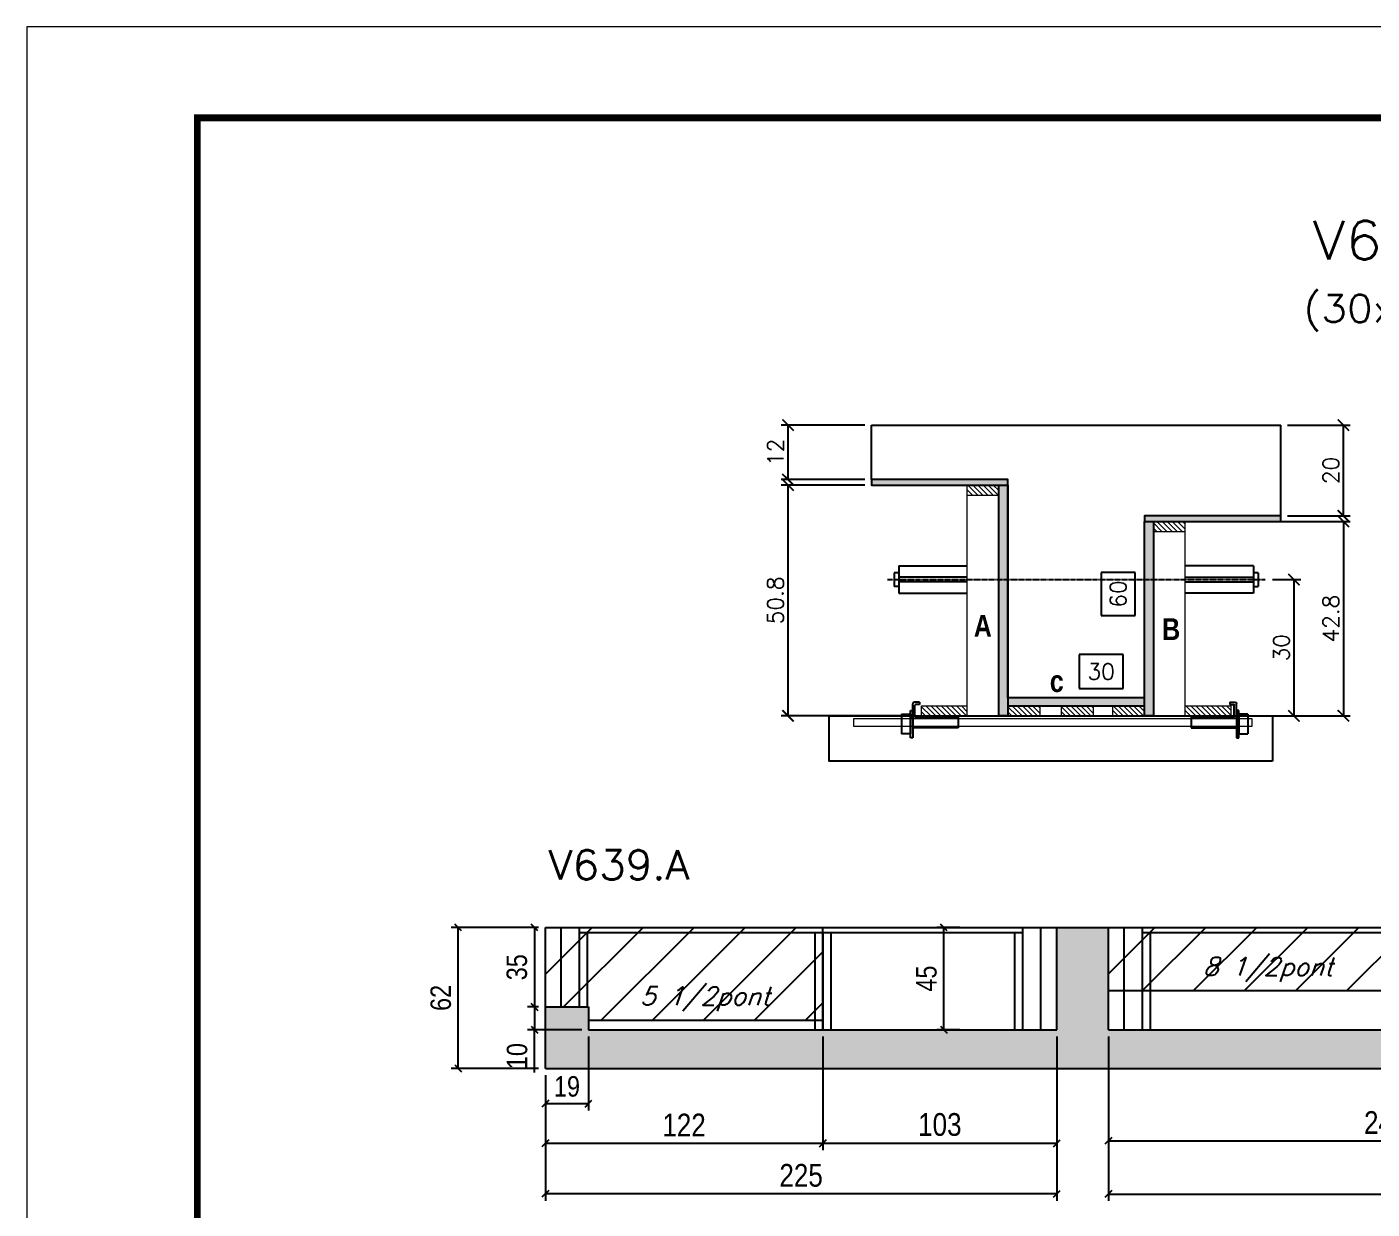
# Model space of a CAD drawing. Extents: x -20960 to -5926, y -2106 to 21915.
# Drawn here: x -10622 to -10030, y 9909 to 10430 of the extents above; entities that cross this region are included whole.
import ezdxf
from ezdxf.enums import TextEntityAlignment as Align

# ---------------------------------------------------------------- set-up
doc = ezdxf.new("R2010")
doc.units = 0
doc.linetypes.add('DASHED', pattern=[0.75, 0.5, -0.25])
doc.linetypes.add('HIDDEN', pattern=[0.375, 0.25, -0.125])
doc.layers.add('00 - FELIPE', color=2, linetype='Continuous', plot=False)
for name, color, linetype in [('barrote', 251, 'Continuous'), ('COTA', 241, 'Continuous'), ('Cota Seção (2x)', 4, 'Continuous'), ('detalhes', 4, 'Continuous'), ('Painéis', 200, 'Continuous'), ('presilha', 1, 'Continuous'), ('Reaproveitamento', 251, 'Continuous'), ('SARR_2.2x7', 40, 'Continuous'), ('SARR_3.5x7', 81, 'Continuous'), ('TENSOR', 3, 'Continuous'), ('texto', 7, 'Continuous'), ('Texto de Titulo', 7, 'Continuous'), ('Texto Qtd Sarr', 242, 'Continuous')]:
    doc.layers.add(name, color=color, linetype=linetype)
for name, color, linetype, lineweight in [('CONCRETO', 251, 'Continuous', 25), ('Folhas', 255, 'Continuous', 9), ('Hachura', 251, 'Continuous', 9), ('Madeira', 126, 'Continuous', 18), ('SARRAFO DE PRESSAO', 251, 'DASHED', 9), ('SCO-___-LAJ', 2, 'Continuous', 0), ('Texto Seção', 7, 'Continuous', 15)]:
    doc.layers.add(name, color=color, linetype=linetype, lineweight=lineweight)
doc.styles.add('COTA TECNICA', font='techl___.ttf', dxfattribs={"height": 10})
doc.styles.add('COTA TECNICA-50', font='techl___.ttf', dxfattribs={"height": 9})
doc.styles.add('REGUA-120', font='ROMANS.shx', dxfattribs={"height": 15})
doc.styles.add('Romans', font='romans.shx')
doc.styles.add('TECNICA', font='techb___.ttf', dxfattribs={"height": 10})
doc.dimstyles.new('COTA PAINEL-50', dxfattribs={"dimtxt": 9, "dimasz": 3, "dimexe": 3, "dimexo": 3, "dimgap": 3, "dimtad": 1, "dimdec": 1, "dimzin": 12, "dimdsep": 46, "dimtxsty": 'COTA TECNICA-50', "dimblk1": 'OBLIQUE', "dimblk2": 'OBLIQUE', "dimsah": 1, "dimcen": 0.9, "dimclrd": 4, "dimclre": 4, "dimclrt": 240, "dimadec": 1, "dimazin": 3, "dimtfac": 1, "dimtdec": 1, "dimtmove": 0, "dimatfit": 3, "dimfxl": 1, "dimtolj": 1, "dimtzin": 12, "dimarcsym": 0})
doc.dimstyles.new('Cota Seção (2x)', dxfattribs={"dimtxt": 7, "dimasz": 5, "dimexe": 3, "dimexo": 3, "dimgap": 2, "dimtad": 3, "dimdec": 1, "dimlfac": 0.5, "dimzin": 12, "dimdsep": 46, "dimtxsty": 'Romans', "dimblk": 'ARCHTICK', "dimcen": 0, "dimclrd": 4, "dimclre": 4, "dimclrt": 1, "dimadec": 1, "dimazin": 3, "dimtfac": 1, "dimtdec": 1, "dimtmove": 0, "dimatfit": 3, "dimldrblk": 'OBLIQUE', "dimfxl": 1, "dimtolj": 1, "dimtzin": 12, "dimarcsym": 0})
doc.dimstyles.new('Cota Seção interna', dxfattribs={"dimtxt": 7, "dimasz": 6, "dimexe": 0.18, "dimexo": 2, "dimgap": -4, "dimtad": 3, "dimdec": 1, "dimlfac": 0.5, "dimzin": 12, "dimdsep": 46, "dimtxsty": 'Romans', "dimblk": 'ARCHTICK', "dimcen": 0.09, "dimse1": 1, "dimse2": 1, "dimsd1": 1, "dimsd2": 1, "dimclrd": 180, "dimclre": 5, "dimclrt": 1, "dimadec": 0, "dimazin": 3, "dimtfac": 1, "dimtdec": 1, "dimtofl": 0, "dimtmove": 0, "dimatfit": 3, "dimldrblk": 'ARCHTICK', "dimfxl": 1, "dimtolj": 1, "dimtzin": 0, "dimarcsym": 0})
doc.dimstyles.new('PAINEL', dxfattribs={"dimtxt": 10, "dimasz": 3, "dimexe": 3, "dimexo": 3, "dimgap": 3, "dimtad": 1, "dimdec": 1, "dimzin": 12, "dimdsep": 46, "dimtxsty": 'COTA TECNICA', "dimblk1": 'OBLIQUE', "dimblk2": 'OBLIQUE', "dimsah": 1, "dimcen": 0.9, "dimclrd": 4, "dimclre": 4, "dimclrt": 240, "dimadec": 1, "dimazin": 3, "dimtfac": 1, "dimtdec": 1, "dimtmove": 0, "dimatfit": 3, "dimfxl": 1, "dimtolj": 1, "dimtzin": 12, "dimarcsym": 0})

# ---------------------------------------------------------------- blocks, each defined once
blk = doc.blocks.new('9999999999')
at = {"layer": 'Folhas'}
blk.add_lwpolyline([(98138.98, 34190.21), (99623.98, 34190.21), (99623.98, 35240.21), (98138.98, 35240.21)], close=True, dxfattribs=at)
at = {"layer": 'Folhas', "color": 30, "const_width": 3}
blk.add_lwpolyline([(98213.98, 34230.21), (99583.98, 34230.21), (99583.98, 35200.21), (98213.98, 35200.21)], close=True, dxfattribs=at)
blk = doc.blocks.new('titulo1')
at = {"layer": 'Defpoints', "color": 252, "linetype": 'HIDDEN', "ltscale": 2}
blk.add_line((0, 0), (0, 125), dxfattribs=at)
at = {"layer": 'Defpoints', "style": 'Romans', "oblique": 15}
blk.add_attdef('FOLHA', text='', height=10, dxfattribs=at).set_placement((0, 15.58), align=Align.MIDDLE_CENTER)
at = {"layer": 'Texto Qtd Sarr', "color": 3, "style": 'Romans', "oblique": 15}
for tag, height, p in [('TITULO', 17, (0, 71.45)), ('SEÇÃO', 12, (0, 41.55))]:
    blk.add_attdef(tag, text='', height=height, dxfattribs=at).set_placement(p, align=Align.MIDDLE_CENTER)
blk = doc.blocks.new('_ArchTick')
at = {"color": 0, "linetype": 'ByBlock', "const_width": 0.15}
blk.add_lwpolyline([(-0.5, -0.5), (0.5, 0.5)], dxfattribs=at)
blk = doc.blocks.new('*D1507')
at = {"layer": 'COTA', "color": 4, "lineweight": -2, "transparency": 16777216}
for p, q in [((-10253.52, 10228.03), (-10290.24, 10228.03)), ((-10287.24, 10126.43), (-10287.24, 10228.03)), ((-10235.92, 10126.43), (-10290.24, 10126.43))]:
    blk.add_line(p, q, dxfattribs=at)
at = {"layer": 'Defpoints', "color": 0, "transparency": 16777216}
for p in [(-10287.24, 10228.03), (-10250.52, 10228.03), (-10232.92, 10126.43)]:
    blk.add_point(p, dxfattribs=at)
at = {"layer": 'COTA', "color": 4, "lineweight": -2, "transparency": 16777216, "xscale": 5, "yscale": 5, "zscale": 5}
for p, rotation in [((-10287.24, 10228.03), 90), ((-10287.24, 10126.43), 270)]:
    blk.add_blockref('_ArchTick', p, dxfattribs=dict(at, rotation=rotation))
at = {"layer": 'COTA', "color": 1, "transparency": 16777216, "insert": (-10292.74, 10177.23), "char_height": 7, "attachment_point": 5, "rotation": 90, "style": 'Romans'}
blk.add_mtext('\\A1;50.8', dxfattribs=at)
blk = doc.blocks.new('_Oblique')
at = {"color": 0, "linetype": 'ByBlock', "lineweight": -2}
blk.add_line((-0.5, -0.5), (0.5, 0.5), dxfattribs=at)
blk = doc.blocks.new('*D1508')
at = {"layer": 'COTA', "color": 4, "lineweight": -2, "transparency": 16777216}
for p, q in [((-10253.52, 10254.43), (-10290.24, 10254.43)), ((-10287.24, 10230.43), (-10287.24, 10254.43)), ((-10253.52, 10230.43), (-10290.24, 10230.43))]:
    blk.add_line(p, q, dxfattribs=at)
at = {"layer": 'Defpoints', "color": 0, "transparency": 16777216}
for p in [(-10287.24, 10254.43), (-10250.52, 10254.43), (-10250.52, 10230.43)]:
    blk.add_point(p, dxfattribs=at)
at = {"layer": 'COTA', "color": 4, "lineweight": -2, "transparency": 16777216, "xscale": 5, "yscale": 5, "zscale": 5}
for p, rotation in [((-10287.24, 10254.43), 90), ((-10287.24, 10230.43), 270)]:
    blk.add_blockref('_ArchTick', p, dxfattribs=dict(at, rotation=rotation))
at = {"layer": 'COTA', "color": 1, "transparency": 16777216, "insert": (-10292.74, 10242.43), "char_height": 7, "attachment_point": 5, "rotation": 90, "style": 'Romans'}
blk.add_mtext('\\A1;12', dxfattribs=at)
blk = doc.blocks.new('*D1509')
at = {"layer": 'Cota Seção (2x)', "color": 180, "lineweight": -2, "transparency": 16777216}
for p, q in [((-10134.52, 10189.56), (-10149.52, 10189.56)), ((-10149.52, 10189.56), (-10149.52, 10170.56)), ((-10134.52, 10170.56), (-10134.52, 10189.56)), ((-10149.52, 10170.56), (-10134.52, 10170.56))]:
    blk.add_line(p, q, dxfattribs=at)
at = {"layer": 'Defpoints', "color": 0, "transparency": 16777216}
for p in [(-10190.52, 10254.43), (-10130.52, 10254.43), (-10190.52, 10134.43)]:
    blk.add_point(p, dxfattribs=at)
at = {"layer": 'Cota Seção (2x)', "color": 1, "transparency": 16777216, "insert": (-10142.02, 10180.06), "char_height": 7, "attachment_point": 5, "rotation": 90, "style": 'Romans'}
blk.add_mtext('\\A1;60', dxfattribs=at)
blk = doc.blocks.new('PRESILHA METÁLICA 1')
at = {"layer": 'presilha'}
for p, q in [((7.5, 10.64), (7.5, 19.86)), ((12, 21), (8.64, 21)), ((9, 11.57), (9, 18.93)), ((12, 19.5), (9.57, 19.5)), ((12, 21), (12, 19.5)), ((0, 13), (6, 13)), ((0, 13), (0, 0)), ((6, 15.5), (7.5, 15.5)), ((6, -2.5), (6, 15.5)), ((6, 13), (6, 0)), ((7.5, 15.5), (7.5, -2.5)), ((37.5, 11), (9.57, 11)), ((37.5, 11), (37.5, 4.1)), ((6, 0), (0, 0)), ((37.5, 4.1), (7.5, 4.1)), ((7.5, -2.5), (6, -2.5))]:
    blk.add_line(p, q, dxfattribs=at)
for centre, radius, start, end in [((8.64, 19.86), 1.14, 90, 180), ((9.57, 18.93), 0.57, 90, 180), ((9.57, 11.57), 0.57, 180, 270)]:
    blk.add_arc(centre, radius, start, end, dxfattribs=at)
blk = doc.blocks.new('*D1510')
at = {"layer": 'Cota Seção (2x)', "color": 180, "lineweight": -2, "transparency": 16777216}
for p, q in [((-10139.86, 10153.43), (-10159.19, 10153.43)), ((-10159.19, 10153.43), (-10159.19, 10138.43)), ((-10139.86, 10138.43), (-10139.86, 10153.43)), ((-10159.19, 10138.43), (-10139.86, 10138.43))]:
    blk.add_line(p, q, dxfattribs=at)
at = {"layer": 'Defpoints', "color": 0, "transparency": 16777216}
for p in [(-10190.52, 10134.43), (-10190.52, 10126.43), (-10130.52, 10126.43)]:
    blk.add_point(p, dxfattribs=at)
at = {"layer": 'Cota Seção (2x)', "color": 1, "transparency": 16777216, "insert": (-10149.52, 10145.93), "char_height": 7, "attachment_point": 5, "style": 'Romans'}
blk.add_mtext('\\A1;30', dxfattribs=at)
blk = doc.blocks.new('*D1511')
at = {"layer": 'COTA', "color": 4, "lineweight": -2, "transparency": 16777216}
for p, q in [((-10109.52, 10212.03), (-10039.96, 10212.03)), ((-10042.96, 10212.03), (-10042.96, 10126.43)), ((-10109.52, 10126.43), (-10039.96, 10126.43))]:
    blk.add_line(p, q, dxfattribs=at)
at = {"layer": 'Defpoints', "color": 0, "transparency": 16777216}
for p in [(-10112.52, 10212.03), (-10112.52, 10126.43), (-10042.96, 10126.43)]:
    blk.add_point(p, dxfattribs=at)
at = {"layer": 'COTA', "color": 4, "lineweight": -2, "transparency": 16777216, "xscale": 5, "yscale": 5, "zscale": 5}
for p, rotation in [((-10042.96, 10212.03), 90), ((-10042.96, 10126.43), 270)]:
    blk.add_blockref('_ArchTick', p, dxfattribs=dict(at, rotation=rotation))
at = {"layer": 'COTA', "color": 1, "transparency": 16777216, "insert": (-10048.46, 10169.23), "char_height": 7, "attachment_point": 5, "rotation": 90, "style": 'Romans'}
blk.add_mtext('\\A1;42.8', dxfattribs=at)
blk = doc.blocks.new('*D1551')
at = {"layer": 'COTA', "color": 4, "lineweight": -2, "transparency": 16777216}
for p, q in [((-10067.52, 10254.43), (-10039.96, 10254.43)), ((-10042.96, 10214.43), (-10042.96, 10254.43)), ((-10067.52, 10214.43), (-10039.96, 10214.43))]:
    blk.add_line(p, q, dxfattribs=at)
at = {"layer": 'Defpoints', "color": 0, "transparency": 16777216}
for p in [(-10070.52, 10254.43), (-10042.96, 10254.43), (-10070.52, 10214.43)]:
    blk.add_point(p, dxfattribs=at)
at = {"layer": 'COTA', "color": 4, "lineweight": -2, "transparency": 16777216, "xscale": 5, "yscale": 5, "zscale": 5}
for p, rotation in [((-10042.96, 10254.43), 90), ((-10042.96, 10214.43), 270)]:
    blk.add_blockref('_ArchTick', p, dxfattribs=dict(at, rotation=rotation))
at = {"layer": 'COTA', "color": 1, "transparency": 16777216, "insert": (-10048.46, 10234.43), "char_height": 7, "attachment_point": 5, "rotation": 90, "style": 'Romans'}
blk.add_mtext('\\A1;20', dxfattribs=at)
blk = doc.blocks.new('*D1512')
at = {"layer": 'COTA', "color": 4, "lineweight": -2, "ltscale": 25, "transparency": 16777216}
for p, q in [((-10271.95, 9985.31), (-10271.95, 9935.32)), ((-10393.96, 9968.31), (-10393.96, 9935.32)), ((-10393.96, 9938.32), (-10271.95, 9938.32))]:
    blk.add_line(p, q, dxfattribs=at)
at = {"layer": 'Defpoints', "color": 0, "ltscale": 25, "transparency": 16777216}
for p in [(-10271.95, 9988.31), (-10393.96, 9971.31), (-10271.95, 9938.32)]:
    blk.add_point(p, dxfattribs=at)
at = {"layer": 'COTA', "color": 4, "lineweight": -2, "ltscale": 25, "transparency": 16777216, "xscale": 3, "yscale": 3, "zscale": 3, "rotation": 180}
blk.add_blockref('_Oblique', (-10393.96, 9938.32), dxfattribs=at)
at = {"layer": 'COTA', "color": 4, "lineweight": -2, "ltscale": 25, "transparency": 16777216, "xscale": 3, "yscale": 3, "zscale": 3}
blk.add_blockref('_Oblique', (-10271.95, 9938.32), dxfattribs=at)
at = {"layer": 'COTA', "color": 240, "ltscale": 25, "transparency": 16777216, "insert": (-10332.96, 9946.38), "char_height": 10, "attachment_point": 5, "style": 'COTA TECNICA'}
blk.add_mtext('\\A1;122', dxfattribs=at)
blk = doc.blocks.new('*D1513')
at = {"layer": 'COTA', "color": 4, "lineweight": -2, "ltscale": 25, "transparency": 16777216}
for p, q in [((-10271.95, 9985.31), (-10271.95, 9935.32)), ((-10168.99, 9985.31), (-10168.99, 9935.32)), ((-10271.95, 9938.32), (-10168.99, 9938.32))]:
    blk.add_line(p, q, dxfattribs=at)
at = {"layer": 'Defpoints', "color": 0, "ltscale": 25, "transparency": 16777216}
for p in [(-10271.95, 9988.31), (-10168.99, 9988.31), (-10168.99, 9938.32)]:
    blk.add_point(p, dxfattribs=at)
at = {"layer": 'COTA', "color": 4, "lineweight": -2, "ltscale": 25, "transparency": 16777216, "xscale": 3, "yscale": 3, "zscale": 3, "rotation": 180}
blk.add_blockref('_Oblique', (-10271.95, 9938.32), dxfattribs=at)
at = {"layer": 'COTA', "color": 4, "lineweight": -2, "ltscale": 25, "transparency": 16777216, "xscale": 3, "yscale": 3, "zscale": 3}
blk.add_blockref('_Oblique', (-10168.99, 9938.32), dxfattribs=at)
at = {"layer": 'COTA', "color": 240, "ltscale": 25, "transparency": 16777216, "insert": (-10220.47, 9946.54), "char_height": 10, "attachment_point": 5, "style": 'COTA TECNICA'}
blk.add_mtext('\\A1;103', dxfattribs=at)
blk = doc.blocks.new('*D1514')
at = {"layer": 'COTA', "color": 4, "lineweight": -2, "ltscale": 25, "transparency": 16777216}
for p, q in [((-10168.99, 9985.31), (-10168.99, 9913.06)), ((-10393.96, 9968.31), (-10393.96, 9913.06)), ((-10168.99, 9916.06), (-10393.96, 9916.06))]:
    blk.add_line(p, q, dxfattribs=at)
at = {"layer": 'Defpoints', "color": 0, "ltscale": 25, "transparency": 16777216}
for p in [(-10168.99, 9988.31), (-10393.96, 9971.31), (-10393.96, 9916.06)]:
    blk.add_point(p, dxfattribs=at)
at = {"layer": 'COTA', "color": 4, "lineweight": -2, "ltscale": 25, "transparency": 16777216, "xscale": 3, "yscale": 3, "zscale": 3, "rotation": 180}
blk.add_blockref('_Oblique', (-10393.96, 9916.06), dxfattribs=at)
at = {"layer": 'COTA', "color": 4, "lineweight": -2, "ltscale": 25, "transparency": 16777216, "xscale": 3, "yscale": 3, "zscale": 3}
blk.add_blockref('_Oblique', (-10168.99, 9916.06), dxfattribs=at)
at = {"layer": 'COTA', "color": 240, "ltscale": 25, "transparency": 16777216, "insert": (-10281.48, 9924.17), "char_height": 10, "attachment_point": 5, "style": 'COTA TECNICA'}
blk.add_mtext('\\A1;225', dxfattribs=at)
blk = doc.blocks.new('*D1515')
at = {"layer": 'COTA', "color": 4, "lineweight": -2, "ltscale": 25, "transparency": 16777216}
for p, q in [((-10146.35, 9985.31), (-10146.35, 9936.4)), ((-9902.35, 9985.31), (-9902.35, 9936.4)), ((-10146.35, 9939.4), (-9902.35, 9939.4))]:
    blk.add_line(p, q, dxfattribs=at)
at = {"layer": 'Defpoints', "color": 0, "ltscale": 25, "transparency": 16777216}
for p in [(-10146.35, 9988.31), (-9902.35, 9988.31), (-9902.35, 9939.4)]:
    blk.add_point(p, dxfattribs=at)
at = {"layer": 'COTA', "color": 4, "lineweight": -2, "ltscale": 25, "transparency": 16777216, "xscale": 3, "yscale": 3, "zscale": 3, "rotation": 180}
blk.add_blockref('_Oblique', (-10146.35, 9939.4), dxfattribs=at)
at = {"layer": 'COTA', "color": 4, "lineweight": -2, "ltscale": 25, "transparency": 16777216, "xscale": 3, "yscale": 3, "zscale": 3}
blk.add_blockref('_Oblique', (-9902.35, 9939.4), dxfattribs=at)
at = {"layer": 'COTA', "color": 240, "ltscale": 25, "transparency": 16777216, "insert": (-10024.35, 9947.47), "char_height": 10, "attachment_point": 5, "style": 'COTA TECNICA'}
blk.add_mtext('\\A1;244', dxfattribs=at)
blk = doc.blocks.new('*D1534')
at = {"layer": 'COTA', "color": 4, "lineweight": -2, "transparency": 16777216}
for p, q in [((-10074.22, 10186.4), (-10061.74, 10186.4)), ((-10064.74, 10186.4), (-10064.74, 10126.43)), ((-10074.22, 10126.43), (-10061.74, 10126.43))]:
    blk.add_line(p, q, dxfattribs=at)
at = {"layer": 'Defpoints', "color": 0, "transparency": 16777216}
for p in [(-10077.22, 10186.4), (-10077.22, 10126.43), (-10064.74, 10126.43)]:
    blk.add_point(p, dxfattribs=at)
at = {"layer": 'COTA', "color": 4, "lineweight": -2, "transparency": 16777216, "xscale": 5, "yscale": 5, "zscale": 5}
for p, rotation in [((-10064.74, 10186.4), 90), ((-10064.74, 10126.43), 270)]:
    blk.add_blockref('_ArchTick', p, dxfattribs=dict(at, rotation=rotation))
at = {"layer": 'COTA', "color": 1, "transparency": 16777216, "insert": (-10070.24, 10156.42), "char_height": 7, "attachment_point": 5, "rotation": 90, "style": 'Romans'}
blk.add_mtext('\\A1;30', dxfattribs=at)
blk = doc.blocks.new('*D1573')
at = {"layer": 'COTA', "color": 4, "lineweight": -2, "transparency": 16777216}
for p, q in [((-10396.96, 10033.31), (-10401.78, 10033.31)), ((-10398.78, 10033.31), (-10398.78, 9998.31)), ((-10396.96, 9998.31), (-10401.78, 9998.31))]:
    blk.add_line(p, q, dxfattribs=at)
at = {"layer": 'Defpoints', "color": 0, "transparency": 16777216}
for p in [(-10393.96, 10033.31), (-10398.78, 9998.31), (-10393.96, 9998.31)]:
    blk.add_point(p, dxfattribs=at)
at = {"layer": 'COTA', "color": 4, "lineweight": -2, "transparency": 16777216, "xscale": 3, "yscale": 3, "zscale": 3}
for p, rotation in [((-10398.78, 10033.31), 90), ((-10398.78, 9998.31), 270)]:
    blk.add_blockref('_Oblique', p, dxfattribs=dict(at, rotation=rotation))
at = {"layer": 'COTA', "color": 240, "transparency": 16777216, "insert": (-10406.48, 10015.81), "char_height": 9, "attachment_point": 5, "rotation": 90, "style": 'COTA TECNICA-50'}
blk.add_mtext('\\A1;35', dxfattribs=at)
blk = doc.blocks.new('*D1574')
at = {"layer": 'COTA', "color": 4, "lineweight": -2, "transparency": 16777216}
for p, q in [((-10396.96, 9998.31), (-10401.78, 9998.31)), ((-10398.78, 9998.31), (-10398.78, 9988.31)), ((-10377.96, 9988.31), (-10401.78, 9988.31)), ((-10398.78, 9969.46), (-10398.78, 9988.31))]:
    blk.add_line(p, q, dxfattribs=at)
at = {"layer": 'Defpoints', "color": 0, "transparency": 16777216}
for p in [(-10393.96, 9998.31), (-10398.78, 9988.31), (-10374.96, 9988.31)]:
    blk.add_point(p, dxfattribs=at)
at = {"layer": 'COTA', "color": 4, "lineweight": -2, "transparency": 16777216, "xscale": 3, "yscale": 3, "zscale": 3}
for p, rotation in [((-10398.78, 9998.31), 90), ((-10398.78, 9988.31), 270)]:
    blk.add_blockref('_Oblique', p, dxfattribs=dict(at, rotation=rotation))
at = {"layer": 'COTA', "color": 240, "transparency": 16777216, "insert": (-10406.37, 9976.7), "char_height": 9, "attachment_point": 5, "rotation": 90, "style": 'COTA TECNICA-50'}
blk.add_mtext('\\A1;10', dxfattribs=at)
blk = doc.blocks.new('*D1535')
at = {"layer": 'COTA', "color": 4, "lineweight": -2, "transparency": 16777216}
for p, q in [((-10146.35, 9985.31), (-10146.35, 9912.99)), ((-9764.35, 9985.31), (-9764.35, 9912.99)), ((-10146.35, 9915.99), (-9764.35, 9915.99))]:
    blk.add_line(p, q, dxfattribs=at)
at = {"layer": 'Defpoints', "color": 0, "transparency": 16777216}
for p in [(-10146.35, 9988.31), (-9764.35, 9988.31), (-9764.35, 9915.99)]:
    blk.add_point(p, dxfattribs=at)
at = {"layer": 'COTA', "color": 4, "lineweight": -2, "transparency": 16777216, "xscale": 3, "yscale": 3, "zscale": 3, "rotation": 180}
blk.add_blockref('_Oblique', (-10146.35, 9915.99), dxfattribs=at)
at = {"layer": 'COTA', "color": 4, "lineweight": -2, "transparency": 16777216, "xscale": 3, "yscale": 3, "zscale": 3}
blk.add_blockref('_Oblique', (-9764.35, 9915.99), dxfattribs=at)
at = {"layer": 'COTA', "color": 240, "transparency": 16777216, "insert": (-9955.35, 9923.71), "char_height": 9, "attachment_point": 5, "style": 'COTA TECNICA-50'}
blk.add_mtext('\\A1;382', dxfattribs=at)
blk = doc.blocks.new('*D1520')
at = {"layer": 'COTA', "color": 4, "lineweight": -2, "transparency": 16777216}
for p, q in [((-10211.65, 10033.31), (-10221.73, 10033.31)), ((-10218.73, 9988.31), (-10218.73, 10033.31)), ((-10211.65, 9988.31), (-10221.73, 9988.31))]:
    blk.add_line(p, q, dxfattribs=at)
at = {"layer": 'Defpoints', "color": 0, "transparency": 16777216}
for p in [(-10218.73, 10033.31), (-10208.65, 10033.31), (-10208.65, 9988.31)]:
    blk.add_point(p, dxfattribs=at)
at = {"layer": 'COTA', "color": 4, "lineweight": -2, "transparency": 16777216, "xscale": 3, "yscale": 3, "zscale": 3}
for p, rotation in [((-10218.73, 10033.31), 90), ((-10218.73, 9988.31), 270)]:
    blk.add_blockref('_Oblique', p, dxfattribs=dict(at, rotation=rotation))
at = {"layer": 'COTA', "color": 240, "transparency": 16777216, "insert": (-10226.33, 10010.81), "char_height": 9, "attachment_point": 5, "rotation": 90, "style": 'COTA TECNICA-50'}
blk.add_mtext('\\A1;45', dxfattribs=at)
blk = doc.blocks.new('*D1561')
at = {"layer": 'COTA', "color": 4, "lineweight": -2, "transparency": 16777216}
for p, q in [((-10396.96, 10033.31), (-10435.34, 10033.31)), ((-10432.34, 9971.31), (-10432.34, 10033.31)), ((-10396.96, 9971.31), (-10435.34, 9971.31))]:
    blk.add_line(p, q, dxfattribs=at)
at = {"layer": 'Defpoints', "color": 0, "transparency": 16777216}
for p in [(-10432.34, 10033.31), (-10393.96, 10033.31), (-10393.96, 9971.31)]:
    blk.add_point(p, dxfattribs=at)
at = {"layer": 'COTA', "color": 4, "lineweight": -2, "transparency": 16777216, "xscale": 3, "yscale": 3, "zscale": 3}
for p, rotation in [((-10432.34, 10033.31), 90), ((-10432.34, 9971.31), 270)]:
    blk.add_blockref('_Oblique', p, dxfattribs=dict(at, rotation=rotation))
at = {"layer": 'COTA', "color": 240, "transparency": 16777216, "insert": (-10439.93, 10002.31), "char_height": 9, "attachment_point": 5, "rotation": 90, "style": 'COTA TECNICA-50'}
blk.add_mtext('\\A1;62', dxfattribs=at)
blk = doc.blocks.new('*D2143')
at = {"layer": '00 - FELIPE', "color": 4, "lineweight": -2, "transparency": 16777216}
for p, q in [((-10374.96, 9985.31), (-10374.96, 9952.74)), ((-10393.96, 9968.31), (-10393.96, 9952.74)), ((-10374.96, 9955.74), (-10393.96, 9955.74))]:
    blk.add_line(p, q, dxfattribs=at)
at = {"layer": 'Defpoints', "color": 0, "transparency": 16777216}
for p in [(-10374.96, 9988.31), (-10393.96, 9971.31), (-10393.96, 9955.74)]:
    blk.add_point(p, dxfattribs=at)
at = {"layer": '00 - FELIPE', "color": 4, "lineweight": -2, "transparency": 16777216, "xscale": 3, "yscale": 3, "zscale": 3, "rotation": 180}
blk.add_blockref('_Oblique', (-10393.96, 9955.74), dxfattribs=at)
at = {"layer": '00 - FELIPE', "color": 4, "lineweight": -2, "transparency": 16777216, "xscale": 3, "yscale": 3, "zscale": 3}
blk.add_blockref('_Oblique', (-10374.96, 9955.74), dxfattribs=at)
at = {"layer": '00 - FELIPE', "color": 240, "transparency": 16777216, "insert": (-10384.46, 9963.32), "char_height": 9, "attachment_point": 5, "style": 'COTA TECNICA-50'}
blk.add_mtext('\\A1;19', dxfattribs=at)

msp = doc.modelspace()

# ---------------------------------------------------------------- hatches: boundary and pattern name
at = {"layer": 'COTA', "linetype": 'ByBlock'}
h = msp.add_hatch(dxfattribs=at)
h.set_pattern_fill('AR-CONC', color=256, scale=0.03)
h.set_pattern_definition([(50, (-13.5, -4594.3004), (5.4655401, -0.4781726), [0.5715, -6.2865]), (355, (-13.5, -4594.3004), (-1.0573026, 5.7317054), [0.4572, -5.0292175]), (100.451445, (-13.0445, -4594.3403), (4.4082374, 5.2535326), [0.4857003, -5.3427073]), (46.1842, (-13.5, -4592.7764), (8.1323712, -1.2612698), [0.85725, -9.42975]), (96.63556, (-12.822, -4592.8815), (7.122124, 7.4227837), [0.7285507, -8.0140682]), (351.18415, (-13.5, -4592.7764), (7.122124, 7.4227837), [0.685799, -7.543792]), (21, (-12.738, -4593.1574), (4.5484317, -3.067956), [0.5715, -6.2865]), (326, (-12.738, -4593.1574), (1.8540609, 5.525639), [0.4572, -5.0292]), (71.451445, (-12.359, -4593.413), (6.4024926, 2.457683), [0.4857003, -5.3426981]), (37.5, (-13.5, -4594.3004), (0.0926581, 2.53665117), [0, -4.96824, 0, -5.1054, 0, -5.04825]), (7.5, (-13.5, -4594.3004), (2.00458988, 3.00541724), [0, -2.91084, 0, -4.85394, 0, -1.92405]), (327.5, (-15.1993, -4594.3004), (4.06771786, -0.17186232), [0, -1.905, 0, -5.9436, 0, -7.8867]), (317.5, (-15.9613, -4594.3004), (4.44387544, 0.7627947), [0, -2.4765, 0, -3.94716, 0, -5.6007])])
h.paths.add_polyline_path([(-10168.99, 9988.31), (-10374.96, 9988.31), (-10374.96, 9998.31), (-10393.96, 9998.31), (-10393.96, 9971.31), (-9764.35, 9971.31), (-9764.35, 9969.31), (-9742.49, 9969.31), (-9742.49, 10020.11), (-9441.49, 10020.11), (-9441.49, 10033.31), (-9764.35, 10033.31), (-9764.35, 9988.31), (-10146.35, 9988.31), (-10146.35, 10033.31), (-10168.99, 10033.31)])
at = {"layer": 'Hachura'}
h = msp.add_hatch(color=256, dxfattribs=at)
h.dxf.hatch_style = 1
h.paths.add_polyline_path([(-10190.52, 10228.03), (-10190.52, 10230.43), (-10250.52, 10230.43), (-10250.52, 10228.03)])
h = msp.add_hatch(dxfattribs=at)
h.set_pattern_fill('ANSI31', color=256, scale=0.5, angle=270, style=0)
h.set_pattern_definition([(315, (12719.298, 1920.39), (1.12253202, 1.12253202), [])])
h.paths.add_polyline_path([(-10194.52, 10223.63), (-10194.52, 10228.03), (-10208.52, 10228.03), (-10208.52, 10223.63)])
h = msp.add_hatch(color=256, dxfattribs=at)
h.dxf.hatch_style = 1
h.paths.add_polyline_path([(-10194.52, 10228.03), (-10190.52, 10228.03), (-10190.52, 10126.43), (-10194.52, 10126.43)])
h = msp.add_hatch(color=256, dxfattribs=at)
h.dxf.hatch_style = 1
h.paths.add_polyline_path([(-10070.52, 10212.03), (-10070.52, 10214.43), (-10130.52, 10214.43), (-10130.52, 10212.03)])
h = msp.add_hatch(color=256, dxfattribs=at)
h.dxf.hatch_style = 1
h.paths.add_polyline_path([(-10130.52, 10212.03), (-10126.52, 10212.03), (-10126.52, 10126.43), (-10130.52, 10126.43)])
h = msp.add_hatch(dxfattribs=at)
h.set_pattern_fill('ANSI31', color=256, scale=0.5, angle=270, style=0)
h.set_pattern_definition([(315, (12681.298, 1904.39), (1.12253202, 1.12253202), [])])
h.paths.add_polyline_path([(-10112.52, 10207.63), (-10112.52, 10212.03), (-10126.52, 10212.03), (-10126.52, 10207.63)])
h = msp.add_hatch(dxfattribs=at)
h.set_pattern_fill('ANSI31', color=256, scale=0.5, angle=270, style=0)
h.set_pattern_definition([(315, (12719.298, 1896.79), (1.12253202, 1.12253202), [])])
h.paths.add_polyline_path([(-10228.52, 10126.43), (-10228.52, 10130.83), (-10208.52, 10130.83), (-10208.52, 10126.43)])
h = msp.add_hatch(color=256, dxfattribs=at)
h.dxf.hatch_style = 1
h.paths.add_polyline_path([(-10130.52, 10130.83), (-10130.52, 10134.43), (-10190.52, 10134.43), (-10190.52, 10130.83)])
h = msp.add_hatch(dxfattribs=at)
h.set_pattern_fill('ANSI31', color=256, scale=0.5, angle=270, style=0)
h.set_pattern_definition([(315, (12728.098, 1896.79), (1.12253202, 1.12253202), [])])
h.paths.add_polyline_path([(-10190.52, 10126.43), (-10190.52, 10130.83), (-10176.52, 10130.83), (-10176.52, 10126.43)])
h = msp.add_hatch(dxfattribs=at)
h.set_pattern_fill('ANSI31', color=256, scale=0.5, angle=270, style=0)
h.set_pattern_definition([(315, (12751.6196, 1896.79), (1.12253202, 1.12253202), [])])
h.paths.add_polyline_path([(-10167, 10126.43), (-10167, 10130.83), (-10153, 10130.83), (-10153, 10126.43)])
h = msp.add_hatch(dxfattribs=at)
h.set_pattern_fill('ANSI31', color=256, scale=0.5, angle=270, style=0)
h.set_pattern_definition([(315, (12750.1001, 1896.79), (1.12253202, 1.12253202), [])])
h.paths.add_polyline_path([(-10130.52, 10126.43), (-10130.52, 10130.83), (-10144.52, 10130.83), (-10144.52, 10126.43)])
h = msp.add_hatch(dxfattribs=at)
h.set_pattern_fill('ANSI31', color=256, scale=0.5, angle=270, style=0)
h.set_pattern_definition([(315, (12647.298, 1896.79), (1.12253202, 1.12253202), [])])
h.paths.add_polyline_path([(-10112.52, 10126.43), (-10112.52, 10130.83), (-10092.52, 10130.83), (-10092.52, 10126.43)])
at = {"layer": 'Reaproveitamento'}
h = msp.add_hatch(dxfattribs=at)
h.set_pattern_fill('ANSI31', color=256, scale=5)
h.set_pattern_definition([(45, (-13.5, -4594.3), (-11.22532, 11.22532), [])])
h.paths.add_polyline_path([(-10374.96, 9998.31), (-10374.96, 9992.51), (-10271.96, 9992.51), (-10271.96, 10033.31), (-10393.96, 10033.31), (-10393.96, 9998.31)])
h = msp.add_hatch(dxfattribs=at)
h.set_pattern_fill('ANSI31', color=256, scale=5)
h.set_pattern_definition([(45, (9.5, -4594.3), (-11.22532, 11.22532), [])])
h.paths.add_polyline_path([(-9902.35, 10005.51), (-9902.35, 10033.31), (-10146.35, 10033.31), (-10146.35, 10005.51)])

# ---------------------------------------------------------------- linework, layer by layer
at = {"ltscale": 3}
for p, q in [((-10240.52, 10189.4), (-10240.52, 10183.4)), ((-10238.52, 10189.4), (-10240.52, 10189.4)), ((-10238.52, 10192.4), (-10238.52, 10180.4)), ((-10238.52, 10192.4), (-10208.52, 10192.4)), ((-10082.52, 10192.4), (-10112.52, 10192.4)), ((-10082.52, 10192.4), (-10082.52, 10180.4)), ((-10080.52, 10189.4), (-10082.52, 10189.4)), ((-10080.52, 10189.4), (-10080.52, 10183.4)), ((-10238.52, 10183.4), (-10240.52, 10183.4)), ((-10208.52, 10187.4), (-10238.52, 10187.4)), ((-10208.52, 10185.4), (-10238.52, 10185.4)), ((-10112.52, 10187.4), (-10082.52, 10187.4)), ((-10112.52, 10185.4), (-10082.52, 10185.4)), ((-10082.52, 10183.4), (-10080.52, 10183.4)), ((-10238.52, 10180.4), (-10208.52, 10180.4)), ((-10082.52, 10180.4), (-10112.52, 10180.4))]:
    msp.add_line(p, q, dxfattribs=at)
at = {"layer": 'barrote'}
msp.add_lwpolyline([(-10074.16, 10106.43), (-10269.13, 10106.43), (-10269.13, 10126.43), (-10074.16, 10126.43)], close=True, dxfattribs=at)
at = {"layer": 'CONCRETO'}
for p, q in [((-10250.52, 10230.43), (-10250.52, 10254.43)), ((-10250.52, 10254.43), (-10190.52, 10254.43)), ((-10190.52, 10254.43), (-10190.52, 10254.43)), ((-10190.52, 10254.43), (-10070.52, 10254.43)), ((-10070.52, 10214.43), (-10070.52, 10254.43)), ((-10190.52, 10230.43), (-10250.52, 10230.43)), ((-10190.52, 10134.43), (-10190.52, 10230.43)), ((-10130.52, 10134.43), (-10190.52, 10134.43)), ((-10130.52, 10130.83), (-10130.52, 10134.43)), ((-10130.52, 10130.83), (-10130.52, 10130.83))]:
    msp.add_line(p, q, dxfattribs=at)
at = {"layer": 'COTA', "linetype": 'ByBlock'}
for p, q in [((-10168.99, 10033.31), (-10146.35, 10033.31)), ((-10393.96, 9971.31), (-10393.96, 9998.31)), ((-10393.96, 9971.31), (-9764.35, 9971.31))]:
    msp.add_line(p, q, dxfattribs=at)
at = {"layer": 'Madeira'}
for points in [[(-10194.52, 10223.63), (-10194.52, 10228.03), (-10208.52, 10228.03), (-10208.52, 10223.63)], [(-10194.52, 10228.03), (-10208.52, 10228.03), (-10208.52, 10126.43), (-10194.52, 10126.43)], [(-10112.52, 10207.63), (-10112.52, 10212.03), (-10126.52, 10212.03), (-10126.52, 10207.63)], [(-10112.52, 10212.03), (-10126.52, 10212.03), (-10126.52, 10126.43), (-10112.52, 10126.43)], [(-10228.52, 10126.43), (-10228.52, 10130.83), (-10208.52, 10130.83), (-10208.52, 10126.43)], [(-10190.52, 10126.43), (-10190.52, 10130.83), (-10176.52, 10130.83), (-10176.52, 10126.43)], [(-10167, 10126.43), (-10167, 10130.83), (-10153, 10130.83), (-10153, 10126.43)], [(-10130.52, 10126.43), (-10130.52, 10130.83), (-10144.52, 10130.83), (-10144.52, 10126.43)], [(-10112.52, 10126.43), (-10112.52, 10130.83), (-10092.52, 10130.83), (-10092.52, 10126.43)]]:
    msp.add_lwpolyline(points, close=True, dxfattribs=at)
at = {"layer": 'Painéis'}
for p, q in [((-10393.96, 10033.31), (-10168.99, 10033.31)), ((-10146.35, 10033.31), (-9764.35, 10033.31)), ((-10146.35, 10005.51), (-9764.35, 10005.51)), ((-10393.96, 9998.31), (-10374.96, 9998.31)), ((-10374.96, 9998.31), (-10374.96, 9988.31)), ((-10374.96, 9992.51), (-10271.96, 9992.51)), ((-10374.96, 9988.31), (-10168.99, 9988.31)), ((-10146.35, 9988.31), (-9764.35, 9988.31))]:
    msp.add_line(p, q, dxfattribs=at)
at = {"layer": 'Painéis', "ltscale": 25}
for p, q in [((-10393.96, 9998.31), (-10393.96, 10033.31)), ((-10271.96, 9988.31), (-10271.96, 10033.31)), ((-10168.99, 9988.31), (-10168.99, 10033.31)), ((-10146.35, 9988.31), (-10146.35, 10033.31))]:
    msp.add_line(p, q, dxfattribs=at)
at = {"layer": 'Painéis'}
for points in [[(-10190.52, 10228.03), (-10190.52, 10230.43), (-10250.52, 10230.43), (-10250.52, 10228.03)], [(-10194.52, 10228.03), (-10190.52, 10228.03), (-10190.52, 10126.43), (-10194.52, 10126.43)], [(-10070.52, 10212.03), (-10070.52, 10214.43), (-10130.52, 10214.43), (-10130.52, 10212.03)], [(-10130.52, 10212.03), (-10126.52, 10212.03), (-10126.52, 10126.43), (-10130.52, 10126.43)], [(-10130.52, 10130.83), (-10130.52, 10134.43), (-10190.52, 10134.43), (-10190.52, 10130.83)]]:
    msp.add_lwpolyline(points, close=True, dxfattribs=at)
at = {"layer": 'SARR_2.2x7', "linetype": 'Continuous'}
for p, q in [((-10386.96, 9998.31), (-10386.96, 10033.31)), ((-10378.96, 10031.11), (-10271.96, 10031.11)), ((-10271.96, 10031.11), (-10183.99, 10031.11)), ((-10175.99, 9988.31), (-10175.99, 10033.31)), ((-10139.35, 10005.51), (-10139.35, 10033.31)), ((-10131.35, 10031.11), (-9902.35, 10031.11)), ((-10139.35, 9988.31), (-10139.35, 10005.51))]:
    msp.add_line(p, q, dxfattribs=at)
at = {"layer": 'SARR_3.5x7'}
for p, q in [((-10378.96, 9998.31), (-10378.96, 10033.31)), ((-10375.46, 9998.31), (-10375.46, 10031.11)), ((-10275.46, 10031.11), (-10275.46, 9988.31)), ((-10271.96, 10031.11), (-10271.96, 9988.31)), ((-10268.44, 10031.11), (-10268.44, 9988.31)), ((-10187.49, 9988.31), (-10187.49, 10031.11)), ((-10183.99, 9988.31), (-10183.99, 10033.31)), ((-10131.35, 9988.31), (-10131.35, 10033.31)), ((-10127.85, 9988.31), (-10127.85, 10031.11)), ((-10275.46, 9988.31), (-10268.44, 9988.31)), ((-10187.49, 9988.31), (-10183.99, 9988.31)), ((-10131.35, 9988.31), (-10127.85, 9988.31))]:
    msp.add_line(p, q, dxfattribs=at)
at = {"layer": 'SCO-___-LAJ', "color": 1}
msp.add_lwpolyline([(-10083.16, 10125.1), (-10258.46, 10125.1), (-10258.46, 10121.9), (-10083.16, 10121.9)], close=True, dxfattribs=at)
at = {"layer": 'TENSOR', "linetype": 'HIDDEN', "ltscale": 0.5}
msp.add_line((-10243.52, 10186.4), (-10077.22, 10186.4), dxfattribs=at)

# ---------------------------------------------------------------- block references
at = {"layer": 'presilha', "yscale": 0.6666666666666666, "zscale": 0.6666666666666666}
for p, xscale in [((-10237.39, 10118.47), 0.6666666666666666), ((-10084.94, 10118.47), -0.6666666666666666)]:
    msp.add_blockref('PRESILHA METÁLICA 1', p, dxfattribs=dict(at, xscale=xscale))
at = {"layer": 'SARRAFO DE PRESSAO', "color": 6, "linetype": 'ByBlock'}
msp.add_blockref('9999999999', (-108760.98, -24810.57), dxfattribs=at)
at = {"layer": 'Texto Seção'}
ref = msp.add_blockref('titulo1', (-10025.26, 10248.24), dxfattribs=at)
ref.add_attrib('TITULO', 'V639', dxfattribs={"layer": 'Texto de Titulo', "color": 7, "height": 17, "style": 'Romans', "width": 1.1}).set_placement((-10025.26, 10335.74), align=Align.MIDDLE_CENTER)
ref.add_attrib('SEÇÃO', '(30x60)', dxfattribs={"layer": 'Texto de Titulo', "color": 7, "height": 12, "style": 'Romans', "width": 1.1}).set_placement((-10025.26, 10305.74), align=Align.MIDDLE_CENTER)

# ---------------------------------------------------------------- texts
at = {"layer": 'detalhes', "style": 'TECNICA'}
for s, p in [('A', (-10205.52, 10161.23)), ('B', (-10122.69, 10159.8)), ('c', (-10172.09, 10136.93))]:
    msp.add_text(s, height=9.6, dxfattribs=at).set_placement(p)
at = {"layer": 'texto', "color": 2, "char_height": 8, "attachment_point": 5, "style": 'Romans'}
for s, insert in [('{\\Q19;\\C256;8 1/2pont}', (-10076.17, 10014.78)), ('{\\Q19;\\C256;5 1/2pont}', (-10323.78, 10001.78))]:
    msp.add_mtext(s, dxfattribs=dict(at, insert=insert))
at = {"layer": 'Texto Seção', "style": 'REGUA-120', "width": 1.05}
msp.add_text('V639.A', height=13, dxfattribs=at).set_placement((-10392.55, 10054.39))

# ---------------------------------------------------------------- dimensions: what is measured, and where the dimension line sits
at = {"layer": '00 - FELIPE'}
dim = msp.add_linear_dim(base=(-10393.96, 9955.74), p1=(-10374.96, 9988.31), p2=(-10393.96, 9971.31), dimstyle='COTA PAINEL-50', dxfattribs=at)
dim.commit()
dim.dimension.update_dxf_attribs({"geometry": '*D2143', "text_midpoint": (-10384.46, 9963.32)})
at = {"layer": 'COTA'}
for base, p1, p2, dimstyle, picture, middle in [((-10287.24, 10254.43), (-10250.52, 10230.43), (-10250.52, 10254.43), 'Cota Seção (2x)', '*D1508', (-10292.74, 10242.43)), ((-10042.96, 10254.43), (-10070.52, 10214.43), (-10070.52, 10254.43), 'Cota Seção (2x)', '*D1551', (-10048.46, 10234.43)), ((-10287.24, 10228.03), (-10232.92, 10126.43), (-10250.52, 10228.03), 'Cota Seção (2x)', '*D1507', (-10292.74, 10177.23)), ((-10042.96, 10126.43), (-10112.52, 10212.03), (-10112.52, 10126.43), 'Cota Seção (2x)', '*D1511', (-10048.46, 10169.23)), ((-10064.74, 10126.43), (-10077.22, 10186.4), (-10077.22, 10126.43), 'Cota Seção (2x)', '*D1534', (-10070.24, 10156.42)), ((-10432.34, 10033.31), (-10393.96, 9971.31), (-10393.96, 10033.31), 'COTA PAINEL-50', '*D1561', (-10439.93, 10002.31)), ((-10398.78, 9998.31), (-10393.96, 10033.31), (-10393.96, 9998.31), 'COTA PAINEL-50', '*D1573', (-10406.48, 10015.81)), ((-10218.73, 10033.31), (-10208.65, 9988.31), (-10208.65, 10033.31), 'COTA PAINEL-50', '*D1520', (-10226.33, 10010.81))]:
    dim = msp.add_linear_dim(base=base, p1=p1, p2=p2, angle=90, dimstyle=dimstyle, dxfattribs=at)
    dim.commit()
    dim.dimension.update_dxf_attribs({"geometry": picture, "text_midpoint": middle})
dim = msp.add_linear_dim(base=(-10398.78, 9988.31), p1=(-10393.96, 9998.31), p2=(-10374.96, 9988.31), angle=90, dimstyle='COTA PAINEL-50', override={"dimtmove": 1}, dxfattribs=at)
dim.commit()
dim.dimension.update_dxf_attribs({"geometry": '*D1574', "text_midpoint": (-10398.78, 9976.7), "dimtype": 160})
at = {"layer": 'COTA', "ltscale": 25}
for base, p1, p2, picture, middle in [((-10271.95, 9938.32), (-10393.96, 9971.31), (-10271.95, 9988.31), '*D1512', (-10332.96, 9938.32)), ((-9902.35, 9939.4), (-10146.35, 9988.31), (-9902.35, 9988.31), '*D1515', (-10024.35, 9939.4))]:
    dim = msp.add_linear_dim(base=base, p1=p1, p2=p2, dimstyle='PAINEL', dxfattribs=at)
    dim.commit()
    dim.dimension.update_dxf_attribs({"geometry": picture, "text_midpoint": middle, "dimtype": 160})
for base, p1, p2, picture, middle in [((-10393.96, 9916.06), (-10168.99, 9988.31), (-10393.96, 9971.31), '*D1514', (-10281.48, 9924.17)), ((-10168.99, 9938.32), (-10271.95, 9988.31), (-10168.99, 9988.31), '*D1513', (-10220.47, 9946.54))]:
    dim = msp.add_linear_dim(base=base, p1=p1, p2=p2, dimstyle='PAINEL', dxfattribs=at)
    dim.commit()
    dim.dimension.update_dxf_attribs({"geometry": picture, "text_midpoint": middle})
at = {"layer": 'COTA'}
dim = msp.add_linear_dim(base=(-9764.35, 9915.99), p1=(-10146.35, 9988.31), p2=(-9764.35, 9988.31), dimstyle='COTA PAINEL-50', dxfattribs=at)
dim.commit()
dim.dimension.update_dxf_attribs({"geometry": '*D1535', "text_midpoint": (-9955.35, 9923.71)})
at = {"layer": 'Cota Seção (2x)'}
for base, p1, p2, angle, picture, middle in [((-10130.52, 10254.43), (-10190.52, 10134.43), (-10190.52, 10254.43), 90, '*D1509', (-10130.52, 10180.06)), ((-10190.52, 10134.43), (-10130.52, 10126.43), (-10190.52, 10126.43), 180, '*D1510', (-10149.52, 10134.43))]:
    dim = msp.add_linear_dim(base=base, p1=p1, p2=p2, angle=angle, dimstyle='Cota Seção interna', dxfattribs=at)
    dim.commit()
    dim.dimension.update_dxf_attribs({"geometry": picture, "text_midpoint": middle, "dimtype": 160})

doc.saveas('drawing.dxf')
